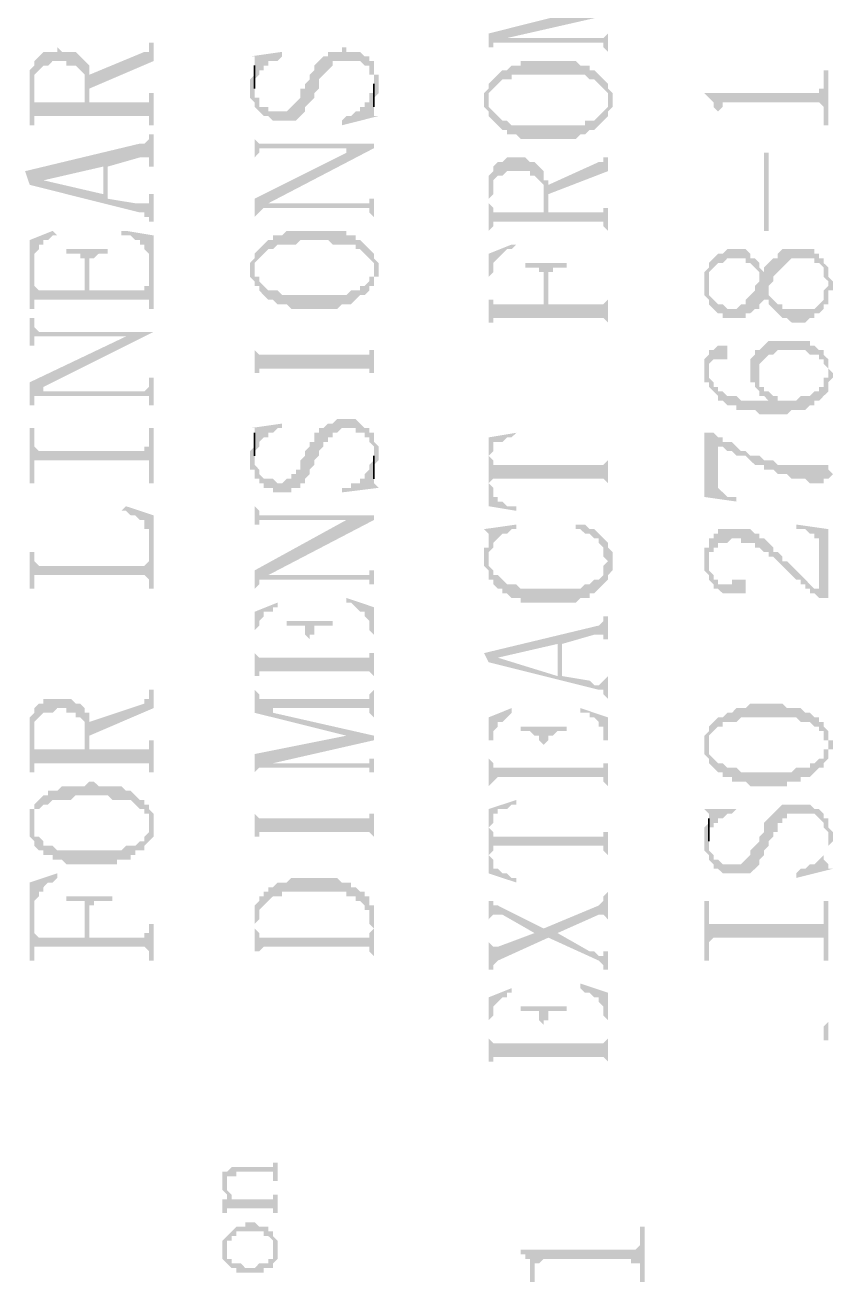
# Model space of a CAD drawing. Header units: millimetres. Extents: x 7018 to 13530, y 4187 to 5692.
# Drawn here: x 7976.13 to 7984.07, y 4965.07 to 4977.43 of the extents above; entities that cross this region are included whole.
import ezdxf

# ---------------------------------------------------------------- set-up
doc = ezdxf.new("R2010")
doc.units = ezdxf.units.MM

msp = doc.modelspace()

# ---------------------------------------------------------------- hatches: boundary and pattern name
at = {"transparency": 33554559}
for points in [[(7980.684, 4977.344), (7980.684, 4977.163), (7980.684, 4977.209), (7980.729, 4977.209), (7980.729, 4977.254), (7980.774, 4977.254), (7980.864, 4977.299), (7981.857, 4977.525), (7981.586, 4977.57)], [(7980.774, 4977.254), (7981.812, 4977.254), (7981.812, 4977.209), (7981.812, 4977.209), (7981.857, 4977.163), (7981.857, 4977.389), (7981.857, 4977.344), (7981.857, 4977.344), (7981.812, 4977.299), (7980.864, 4977.299)], [(7976.171, 4976.848), (7976.171, 4976.441), (7976.216, 4976.441), (7976.216, 4976.893), (7976.216, 4976.938), (7976.261, 4976.983), (7976.261, 4976.983), (7976.306, 4977.028), (7976.351, 4977.028), (7976.396, 4977.073), (7976.532, 4977.073), (7976.532, 4977.028), (7976.622, 4977.028), (7976.667, 4976.983), (7976.667, 4976.983), (7976.712, 4976.938), (7976.712, 4976.667), (7976.757, 4977.028), (7976.712, 4977.073), (7976.712, 4977.073), (7976.667, 4977.118), (7976.667, 4977.118), (7976.622, 4977.163), (7976.487, 4977.163), (7976.441, 4977.209), (7976.441, 4977.163), (7976.306, 4977.163), (7976.261, 4977.118), (7976.261, 4977.118), (7976.216, 4977.073), (7976.216, 4977.028), (7976.171, 4976.983), (7976.171, 4976.893)], [(7976.757, 4976.938), (7976.757, 4976.802), (7977.389, 4977.073), (7977.389, 4977.254), (7977.344, 4977.254), (7977.344, 4977.209), (7977.344, 4977.163), (7977.299, 4977.163)], [(7978.337, 4976.802), (7978.337, 4976.712), (7978.382, 4976.667), (7978.382, 4976.622), (7978.382, 4976.622), (7978.427, 4976.577), (7978.427, 4976.577), (7978.472, 4976.532), (7978.517, 4976.532), (7978.563, 4976.486), (7978.788, 4976.486), (7978.833, 4976.532), (7978.833, 4976.532), (7978.879, 4976.577), (7978.879, 4976.622), (7978.924, 4976.667), (7978.924, 4976.667), (7978.969, 4976.712), (7978.969, 4976.757), (7979.014, 4976.802), (7979.014, 4976.893), (7979.059, 4976.938), (7979.059, 4976.938), (7979.104, 4976.983), (7979.104, 4976.983), (7979.149, 4977.028), (7979.149, 4977.073), (7979.42, 4977.073), (7979.465, 4977.028), (7979.51, 4977.028), (7979.51, 4976.938), (7979.556, 4976.938), (7979.556, 4976.667), (7979.556, 4976.712), (7979.556, 4976.712), (7979.601, 4976.757), (7979.601, 4976.848), (7979.601, 4976.938), (7979.556, 4976.938), (7979.556, 4977.073), (7979.51, 4977.073), (7979.51, 4977.118), (7979.465, 4977.118), (7979.42, 4977.163), (7979.285, 4977.163), (7979.285, 4977.209), (7979.24, 4977.209), (7979.24, 4977.163), (7979.104, 4977.163), (7979.104, 4977.118), (7979.059, 4977.118), (7979.014, 4977.073), (7979.014, 4977.073), (7978.969, 4977.028), (7978.969, 4976.983), (7978.924, 4976.938), (7978.924, 4976.893), (7978.879, 4976.848), (7978.879, 4976.802), (7978.833, 4976.802), (7978.833, 4976.712), (7978.788, 4976.667), (7978.788, 4976.667), (7978.743, 4976.622), (7978.743, 4976.622), (7978.698, 4976.577), (7978.517, 4976.577), (7978.517, 4976.622), (7978.427, 4976.622), (7978.427, 4976.712), (7978.382, 4976.712), (7978.382, 4976.983), (7978.382, 4976.938), (7978.382, 4976.938), (7978.337, 4976.893), (7978.337, 4976.848)], [(7978.337, 4977.118), (7978.382, 4977.118), (7978.382, 4977.073), (7978.382, 4976.893), (7978.427, 4976.938), (7978.427, 4976.983), (7978.472, 4976.983), (7978.472, 4977.028), (7978.517, 4977.028), (7978.517, 4977.073), (7978.608, 4977.073), (7978.653, 4977.118), (7978.653, 4977.163)], [(7976.216, 4976.486), (7976.216, 4976.532), (7977.344, 4976.532), (7977.344, 4976.441), (7977.389, 4976.441), (7977.389, 4976.757), (7977.344, 4976.757), (7977.344, 4976.712), (7977.344, 4976.667), (7976.757, 4976.667), (7976.757, 4976.938), (7976.757, 4977.028), (7976.712, 4976.667), (7976.216, 4976.667), (7976.216, 4976.802)], [(7980.684, 4976.848), (7980.684, 4976.667), (7980.684, 4976.712), (7980.684, 4976.757), (7980.729, 4976.802), (7980.729, 4976.802), (7980.774, 4976.848), (7980.774, 4976.848), (7980.819, 4976.893), (7980.909, 4976.893), (7980.909, 4976.938), (7981.632, 4976.938), (7981.677, 4976.893), (7981.722, 4976.893), (7981.767, 4976.848), (7981.767, 4976.848), (7981.812, 4976.802), (7981.812, 4976.802), (7981.857, 4976.757), (7981.857, 4976.667), (7981.857, 4976.848), (7981.812, 4976.893), (7981.812, 4976.893), (7981.767, 4976.938), (7981.767, 4976.938), (7981.722, 4976.983), (7981.677, 4976.983), (7981.677, 4977.028), (7981.586, 4977.028), (7981.541, 4977.073), (7981, 4977.073), (7981, 4977.028), (7980.909, 4977.028), (7980.864, 4976.983), (7980.819, 4976.983), (7980.774, 4976.938), (7980.774, 4976.938), (7980.729, 4976.893), (7980.729, 4976.893)], [(7982.805, 4976.757), (7982.805, 4976.757), (7982.85, 4976.712), (7982.85, 4976.712), (7982.895, 4976.667), (7982.895, 4976.622), (7982.895, 4976.622), (7982.94, 4976.577), (7982.94, 4976.441), (7982.94, 4976.577), (7982.986, 4976.622), (7982.986, 4976.667), (7983.933, 4976.667), (7983.978, 4976.622), (7983.978, 4976.441), (7984.024, 4976.441), (7984.024, 4976.983), (7983.978, 4976.983), (7983.978, 4976.893), (7983.978, 4976.802), (7983.933, 4976.802), (7983.933, 4976.757), (7983.888, 4976.757)], [(7980.639, 4976.667), (7980.639, 4976.622), (7980.684, 4976.577), (7980.684, 4976.532), (7980.729, 4976.486), (7980.729, 4976.486), (7980.774, 4976.441), (7980.774, 4976.441), (7980.819, 4976.396), (7980.864, 4976.396), (7980.864, 4976.351), (7980.955, 4976.351), (7981, 4976.306), (7981.541, 4976.306), (7981.586, 4976.351), (7981.632, 4976.351), (7981.677, 4976.396), (7981.722, 4976.396), (7981.767, 4976.441), (7981.767, 4976.441), (7981.812, 4976.486), (7981.812, 4976.486), (7981.857, 4976.532), (7981.857, 4976.577), (7981.857, 4976.577), (7981.902, 4976.622), (7981.902, 4976.667), (7981.902, 4976.757), (7981.857, 4976.802), (7981.857, 4976.848), (7981.857, 4976.667), (7981.857, 4976.622), (7981.812, 4976.577), (7981.812, 4976.577), (7981.767, 4976.532), (7981.767, 4976.532), (7981.722, 4976.486), (7981.632, 4976.486), (7981.632, 4976.441), (7980.909, 4976.441), (7980.864, 4976.486), (7980.819, 4976.486), (7980.774, 4976.532), (7980.774, 4976.532), (7980.729, 4976.577), (7980.729, 4976.577), (7980.684, 4976.622), (7980.684, 4976.667), (7980.684, 4976.848), (7980.684, 4976.802), (7980.684, 4976.802), (7980.639, 4976.757), (7980.639, 4976.712)], [(7979.24, 4976.486), (7979.24, 4976.441), (7979.601, 4976.532), (7979.556, 4976.532), (7979.556, 4976.577), (7979.556, 4976.757), (7979.51, 4976.757), (7979.51, 4976.667), (7979.465, 4976.667), (7979.465, 4976.622), (7979.42, 4976.622), (7979.42, 4976.577), (7979.375, 4976.577), (7979.33, 4976.532), (7979.285, 4976.532)], [(7976.125, 4975.99), (7976.171, 4975.855), (7976.306, 4975.9), (7976.893, 4976.035), (7976.893, 4975.764), (7976.938, 4976.035), (7977.254, 4976.125), (7977.344, 4976.125), (7977.344, 4976.035), (7977.389, 4976.035), (7977.389, 4976.351), (7977.344, 4976.351), (7977.344, 4976.306), (7977.344, 4976.306), (7977.299, 4976.261), (7977.254, 4976.261)], [(7978.382, 4976.351), (7978.382, 4976.08), (7978.382, 4976.125), (7978.427, 4976.171), (7978.427, 4976.216), (7979.285, 4976.216), (7979.285, 4976.171), (7979.556, 4976.216), (7979.556, 4976.261), (7978.427, 4976.261), (7978.382, 4976.306)], [(7978.382, 4975.719), (7978.382, 4975.494), (7978.382, 4975.539), (7978.427, 4975.584), (7978.427, 4975.584), (7978.472, 4975.629), (7978.517, 4975.674), (7979.556, 4976.216), (7979.285, 4976.171)], [(7981.271, 4975.855), (7981.271, 4975.764), (7981.857, 4975.99), (7981.857, 4976.171), (7981.857, 4976.125), (7981.812, 4976.125), (7981.812, 4976.08), (7981.767, 4976.08)], [(7983.437, 4975.403), (7983.437, 4976.171), (7983.392, 4976.171), (7983.392, 4975.403)], [(7976.171, 4975.855), (7977.254, 4975.584), (7977.299, 4975.584), (7977.299, 4975.539), (7977.344, 4975.539), (7977.344, 4975.494), (7977.389, 4975.494), (7977.389, 4975.764), (7977.344, 4975.764), (7977.344, 4975.719), (7977.344, 4975.674), (7977.209, 4975.674), (7976.938, 4975.719), (7976.938, 4976.035), (7976.893, 4975.764), (7976.306, 4975.9), (7976.306, 4975.9)], [(7980.684, 4975.764), (7980.684, 4975.403), (7980.684, 4975.719), (7980.729, 4975.764), (7980.729, 4975.855), (7980.729, 4975.9), (7980.774, 4975.945), (7980.819, 4975.945), (7980.864, 4975.99), (7981.09, 4975.99), (7981.09, 4975.945), (7981.135, 4975.945), (7981.18, 4975.9), (7981.18, 4975.9), (7981.225, 4975.855), (7981.225, 4975.809), (7981.225, 4975.584), (7981.225, 4975.99), (7981.18, 4976.035), (7981.18, 4976.035), (7981.135, 4976.08), (7981.09, 4976.08), (7981.045, 4976.125), (7980.864, 4976.125), (7980.819, 4976.08), (7980.774, 4976.08), (7980.729, 4976.035), (7980.729, 4975.99), (7980.684, 4975.945), (7980.684, 4975.809)], [(7980.684, 4975.403), (7980.729, 4975.448), (7980.729, 4975.494), (7981.812, 4975.494), (7981.812, 4975.448), (7981.812, 4975.448), (7981.857, 4975.403), (7981.857, 4975.674), (7981.857, 4975.629), (7981.812, 4975.629), (7981.812, 4975.584), (7981.271, 4975.584), (7981.271, 4975.9), (7981.225, 4975.9), (7981.225, 4975.945), (7981.225, 4975.584), (7980.729, 4975.584), (7980.729, 4975.629), (7980.729, 4975.629), (7980.684, 4975.674), (7980.684, 4975.719)], [(7978.472, 4975.629), (7979.51, 4975.629), (7979.51, 4975.584), (7979.51, 4975.584), (7979.556, 4975.539), (7979.556, 4975.494), (7979.556, 4975.764), (7979.556, 4975.719), (7979.51, 4975.719), (7979.51, 4975.674), (7978.517, 4975.674)], [(7976.171, 4975.313), (7976.171, 4974.636), (7976.216, 4974.636), (7976.216, 4975.087), (7976.216, 4975.178), (7976.261, 4975.223), (7976.261, 4975.268), (7976.306, 4975.268), (7976.306, 4975.313), (7976.351, 4975.313), (7976.396, 4975.358), (7976.441, 4975.358), (7976.396, 4975.403)], [(7977.073, 4975.403), (7977.073, 4975.358), (7977.164, 4975.358), (7977.209, 4975.313), (7977.254, 4975.313), (7977.254, 4975.268), (7977.299, 4975.268), (7977.299, 4975.223), (7977.344, 4975.178), (7977.344, 4974.636), (7977.389, 4974.636), (7977.389, 4975.358), (7977.118, 4975.403)], [(7978.382, 4975.178), (7978.382, 4975.042), (7978.382, 4975.087), (7978.382, 4975.087), (7978.427, 4975.133), (7978.427, 4975.133), (7978.472, 4975.178), (7978.472, 4975.178), (7978.517, 4975.223), (7978.563, 4975.223), (7978.608, 4975.268), (7978.788, 4975.268), (7978.833, 4975.313), (7979.104, 4975.313), (7979.149, 4975.268), (7979.375, 4975.268), (7979.375, 4975.223), (7979.42, 4975.223), (7979.465, 4975.178), (7979.465, 4975.178), (7979.51, 4975.133), (7979.51, 4975.133), (7979.556, 4975.087), (7979.556, 4975.042), (7979.556, 4975.178), (7979.51, 4975.223), (7979.51, 4975.223), (7979.465, 4975.268), (7979.465, 4975.268), (7979.42, 4975.313), (7979.375, 4975.313), (7979.375, 4975.358), (7979.285, 4975.358), (7979.285, 4975.403), (7978.698, 4975.403), (7978.653, 4975.358), (7978.563, 4975.358), (7978.563, 4975.313), (7978.517, 4975.313), (7978.472, 4975.268), (7978.472, 4975.268), (7978.427, 4975.223), (7978.427, 4975.223)], [(7976.532, 4975.223), (7976.532, 4975.178), (7976.667, 4975.178), (7976.667, 4975.133), (7976.712, 4975.133), (7976.712, 4974.817), (7976.757, 4975.042), (7976.757, 4975.133), (7976.802, 4975.133), (7976.848, 4975.178), (7976.938, 4975.178), (7976.938, 4975.223)], [(7978.337, 4975.042), (7978.337, 4974.952), (7978.382, 4974.907), (7978.382, 4974.862), (7978.427, 4974.862), (7978.427, 4974.817), (7978.472, 4974.771), (7978.472, 4974.771), (7978.517, 4974.726), (7978.563, 4974.726), (7978.608, 4974.681), (7978.698, 4974.681), (7978.743, 4974.636), (7979.194, 4974.636), (7979.24, 4974.681), (7979.33, 4974.681), (7979.375, 4974.726), (7979.375, 4974.726), (7979.42, 4974.771), (7979.465, 4974.771), (7979.51, 4974.817), (7979.51, 4974.862), (7979.556, 4974.862), (7979.556, 4974.952), (7979.601, 4974.952), (7979.601, 4975.042), (7979.601, 4975.087), (7979.556, 4975.133), (7979.556, 4975.178), (7979.556, 4974.997), (7979.556, 4974.952), (7979.51, 4974.952), (7979.51, 4974.907), (7979.465, 4974.862), (7979.42, 4974.862), (7979.42, 4974.817), (7979.33, 4974.817), (7979.285, 4974.771), (7978.653, 4974.771), (7978.608, 4974.817), (7978.517, 4974.817), (7978.472, 4974.862), (7978.472, 4974.862), (7978.427, 4974.907), (7978.427, 4974.952), (7978.382, 4974.952), (7978.382, 4975.178), (7978.382, 4975.133), (7978.337, 4975.087)], [(7980.684, 4975.178), (7980.684, 4974.456), (7980.684, 4974.952), (7980.684, 4974.952), (7980.729, 4974.997), (7980.729, 4975.087), (7980.774, 4975.133), (7980.774, 4975.133), (7980.819, 4975.178), (7980.819, 4975.178), (7980.864, 4975.223), (7980.909, 4975.223), (7980.955, 4975.268), (7980.909, 4975.268)], [(7982.805, 4974.907), (7982.805, 4974.771), (7982.805, 4974.771), (7982.85, 4974.726), (7982.85, 4974.681), (7982.85, 4974.681), (7982.895, 4974.636), (7982.895, 4974.636), (7982.94, 4974.591), (7982.986, 4974.591), (7982.986, 4974.546), (7983.211, 4974.546), (7983.211, 4974.591), (7983.256, 4974.591), (7983.302, 4974.636), (7983.347, 4974.636), (7983.347, 4974.681), (7983.392, 4974.726), (7983.392, 4974.771), (7983.392, 4974.726), (7983.437, 4974.726), (7983.437, 4974.862), (7983.482, 4974.907), (7983.482, 4974.952), (7983.527, 4974.997), (7983.527, 4974.997), (7983.572, 4975.042), (7983.572, 4975.042), (7983.617, 4975.087), (7983.617, 4975.087), (7983.663, 4975.133), (7983.888, 4975.133), (7983.888, 4975.087), (7983.933, 4975.087), (7983.978, 4975.042), (7983.978, 4974.952), (7984.024, 4974.907), (7984.024, 4974.681), (7984.024, 4974.817), (7984.069, 4974.817), (7984.069, 4974.907), (7984.024, 4974.952), (7984.024, 4975.042), (7984.024, 4975.042), (7983.978, 4975.087), (7983.978, 4975.133), (7983.933, 4975.133), (7983.933, 4975.178), (7983.888, 4975.178), (7983.888, 4975.223), (7983.572, 4975.223), (7983.527, 4975.178), (7983.527, 4975.133), (7983.482, 4975.133), (7983.437, 4975.087), (7983.437, 4975.087), (7983.392, 4975.042), (7983.392, 4974.997), (7983.392, 4974.997), (7983.347, 4975.042), (7983.347, 4974.952), (7983.347, 4974.907), (7983.302, 4974.862), (7983.302, 4974.817), (7983.302, 4974.817), (7983.256, 4974.771), (7983.256, 4974.771), (7983.211, 4974.726), (7983.211, 4974.681), (7983.166, 4974.681), (7983.121, 4974.636), (7983.031, 4974.636), (7982.986, 4974.681), (7982.94, 4974.681), (7982.895, 4974.726), (7982.895, 4974.726), (7982.85, 4974.771), (7982.85, 4975.087), (7982.85, 4975.042), (7982.805, 4974.997), (7982.805, 4974.952), (7982.805, 4974.952)], [(7982.85, 4975.087), (7982.85, 4974.907), (7982.85, 4974.997), (7982.895, 4975.042), (7982.895, 4975.042), (7982.94, 4975.087), (7982.986, 4975.087), (7983.031, 4975.133), (7983.211, 4975.133), (7983.211, 4975.087), (7983.256, 4975.087), (7983.302, 4975.042), (7983.302, 4975.042), (7983.347, 4974.997), (7983.347, 4974.952), (7983.347, 4975.087), (7983.347, 4975.087), (7983.302, 4975.133), (7983.256, 4975.133), (7983.256, 4975.178), (7983.256, 4975.178), (7983.211, 4975.223), (7983.031, 4975.223), (7982.986, 4975.178), (7982.94, 4975.178), (7982.895, 4975.133), (7982.895, 4975.133)], [(7976.216, 4974.636), (7976.216, 4974.726), (7977.344, 4974.726), (7977.344, 4974.681), (7977.344, 4974.907), (7977.344, 4974.862), (7977.299, 4974.862), (7977.299, 4974.817), (7976.757, 4974.817), (7976.757, 4975.042), (7976.712, 4974.817), (7976.261, 4974.817), (7976.216, 4974.862), (7976.216, 4975.087)], [(7981.045, 4975.087), (7981.045, 4975.042), (7981.18, 4975.042), (7981.18, 4974.997), (7981.225, 4974.997), (7981.225, 4974.681), (7981.271, 4974.907), (7981.271, 4974.997), (7981.316, 4974.997), (7981.316, 4975.042), (7981.451, 4975.042), (7981.451, 4975.087)], [(7980.684, 4974.501), (7980.729, 4974.501), (7980.729, 4974.546), (7981.812, 4974.546), (7981.857, 4974.501), (7981.857, 4974.456), (7981.857, 4974.771), (7981.857, 4974.726), (7981.857, 4974.726), (7981.812, 4974.681), (7981.271, 4974.681), (7981.271, 4974.907), (7981.225, 4974.681), (7980.729, 4974.681), (7980.729, 4974.726), (7980.684, 4974.726), (7980.684, 4974.952)], [(7983.437, 4974.726), (7983.437, 4974.681), (7983.482, 4974.636), (7983.482, 4974.636), (7983.527, 4974.591), (7983.527, 4974.591), (7983.572, 4974.546), (7983.617, 4974.546), (7983.663, 4974.501), (7983.798, 4974.501), (7983.843, 4974.546), (7983.888, 4974.546), (7983.888, 4974.591), (7983.933, 4974.591), (7983.978, 4974.636), (7983.978, 4974.681), (7984.024, 4974.681), (7984.024, 4974.862), (7984.024, 4974.862), (7983.978, 4974.817), (7983.978, 4974.726), (7983.978, 4974.726), (7983.933, 4974.681), (7983.933, 4974.681), (7983.888, 4974.636), (7983.572, 4974.636), (7983.572, 4974.681), (7983.527, 4974.681), (7983.482, 4974.726), (7983.482, 4974.726), (7983.437, 4974.771), (7983.437, 4974.771)], [(7976.171, 4974.546), (7976.171, 4974.275), (7976.216, 4974.275), (7976.216, 4974.365), (7977.118, 4974.365), (7977.389, 4974.41), (7976.261, 4974.41), (7976.216, 4974.456), (7976.216, 4974.546)], [(7976.171, 4973.914), (7976.171, 4973.688), (7976.216, 4973.688), (7976.216, 4973.733), (7976.216, 4973.779), (7976.261, 4973.779), (7976.306, 4973.869), (7977.389, 4974.41), (7977.118, 4974.365)], [(7978.382, 4974.41), (7978.382, 4973.824), (7978.382, 4974.004), (7978.427, 4974.004), (7978.427, 4974.049), (7979.51, 4974.049), (7979.51, 4974.004), (7979.556, 4974.004), (7979.556, 4973.824), (7979.556, 4974.41), (7979.556, 4974.23), (7979.51, 4974.23), (7979.51, 4974.185), (7978.427, 4974.185), (7978.382, 4974.23)], [(7983.256, 4974.004), (7983.256, 4973.914), (7983.302, 4973.914), (7983.302, 4973.869), (7983.302, 4973.869), (7983.347, 4973.824), (7983.347, 4974.094), (7983.347, 4974.094), (7983.392, 4974.14), (7983.392, 4974.14), (7983.437, 4974.185), (7983.482, 4974.185), (7983.527, 4974.23), (7983.798, 4974.23), (7983.843, 4974.185), (7983.933, 4974.185), (7983.933, 4974.14), (7983.978, 4974.14), (7983.978, 4974.094), (7983.978, 4974.094), (7984.024, 4974.049), (7984.024, 4973.824), (7984.024, 4973.869), (7984.024, 4973.914), (7984.069, 4973.959), (7984.069, 4974.004), (7984.069, 4974.004), (7984.024, 4974.049), (7984.024, 4974.14), (7984.024, 4974.14), (7983.978, 4974.185), (7983.978, 4974.23), (7983.933, 4974.23), (7983.888, 4974.275), (7983.843, 4974.275), (7983.843, 4974.32), (7983.437, 4974.32), (7983.392, 4974.275), (7983.392, 4974.275), (7983.347, 4974.23), (7983.302, 4974.23), (7983.302, 4974.185), (7983.302, 4974.185), (7983.256, 4974.14), (7983.256, 4974.049)], [(7982.805, 4974.049), (7982.805, 4974.004), (7982.805, 4973.914), (7982.85, 4973.914), (7982.85, 4973.869), (7982.895, 4973.824), (7982.895, 4973.824), (7982.94, 4973.779), (7982.94, 4973.733), (7982.986, 4973.733), (7983.031, 4973.688), (7983.121, 4973.688), (7983.121, 4973.643), (7983.302, 4973.643), (7983.347, 4973.598), (7983.617, 4973.598), (7983.663, 4973.643), (7983.798, 4973.643), (7983.843, 4973.688), (7983.888, 4973.688), (7983.888, 4973.733), (7983.933, 4973.733), (7983.978, 4973.779), (7983.978, 4973.779), (7984.024, 4973.824), (7984.024, 4974.004), (7984.024, 4973.959), (7983.978, 4973.959), (7983.978, 4973.869), (7983.933, 4973.869), (7983.933, 4973.824), (7983.888, 4973.824), (7983.843, 4973.779), (7983.753, 4973.779), (7983.708, 4973.733), (7983.527, 4973.733), (7983.527, 4973.779), (7983.482, 4973.779), (7983.437, 4973.733), (7983.166, 4973.733), (7983.121, 4973.779), (7983.031, 4973.779), (7982.986, 4973.824), (7982.94, 4973.824), (7982.94, 4973.869), (7982.895, 4973.869), (7982.895, 4973.914), (7982.85, 4973.959), (7982.85, 4974.185), (7982.805, 4974.14), (7982.805, 4974.094)], [(7982.85, 4974.185), (7982.85, 4974.049), (7982.85, 4974.094), (7982.85, 4974.094), (7982.895, 4974.14), (7983.031, 4974.14), (7983.031, 4974.185), (7983.031, 4974.275), (7982.94, 4974.275), (7982.895, 4974.23), (7982.85, 4974.23)], [(7976.261, 4973.779), (7977.344, 4973.779), (7977.344, 4973.688), (7977.389, 4973.688), (7977.389, 4973.959), (7977.344, 4973.959), (7977.344, 4973.869), (7977.344, 4973.869), (7977.299, 4973.824), (7976.306, 4973.824), (7976.306, 4973.869)], [(7983.347, 4973.824), (7983.347, 4973.779), (7983.392, 4973.779), (7983.437, 4973.733), (7983.482, 4973.779), (7983.437, 4973.824), (7983.392, 4973.824), (7983.392, 4973.869), (7983.347, 4973.869), (7983.347, 4973.959), (7983.347, 4974.004)], [(7976.171, 4973.463), (7976.171, 4972.921), (7976.216, 4972.921), (7976.216, 4973.147), (7977.344, 4973.147), (7977.344, 4972.921), (7977.389, 4972.921), (7977.389, 4973.463), (7977.344, 4973.463), (7977.344, 4973.327), (7977.344, 4973.282), (7977.299, 4973.282), (7977.299, 4973.237), (7976.261, 4973.237), (7976.216, 4973.282), (7976.216, 4973.463)], [(7978.337, 4973.192), (7978.337, 4973.056), (7978.382, 4973.056), (7978.382, 4972.966), (7978.427, 4972.966), (7978.427, 4972.921), (7978.472, 4972.921), (7978.472, 4972.876), (7978.563, 4972.876), (7978.563, 4972.831), (7978.743, 4972.831), (7978.743, 4972.876), (7978.833, 4972.876), (7978.833, 4972.921), (7978.879, 4972.921), (7978.879, 4972.966), (7978.879, 4972.966), (7978.924, 4973.011), (7978.924, 4973.056), (7978.969, 4973.102), (7978.969, 4973.147), (7979.014, 4973.192), (7979.014, 4973.237), (7979.059, 4973.282), (7979.059, 4973.327), (7979.104, 4973.327), (7979.104, 4973.372), (7979.149, 4973.372), (7979.149, 4973.417), (7979.194, 4973.417), (7979.24, 4973.463), (7979.375, 4973.463), (7979.375, 4973.417), (7979.465, 4973.417), (7979.465, 4973.372), (7979.51, 4973.372), (7979.51, 4973.327), (7979.51, 4973.327), (7979.556, 4973.282), (7979.556, 4973.011), (7979.556, 4973.102), (7979.601, 4973.147), (7979.601, 4973.192), (7979.601, 4973.282), (7979.556, 4973.327), (7979.556, 4973.372), (7979.556, 4973.417), (7979.51, 4973.417), (7979.51, 4973.463), (7979.465, 4973.463), (7979.42, 4973.508), (7979.42, 4973.508), (7979.375, 4973.553), (7979.194, 4973.553), (7979.149, 4973.508), (7979.104, 4973.508), (7979.059, 4973.463), (7979.014, 4973.463), (7979.014, 4973.417), (7978.969, 4973.417), (7978.969, 4973.327), (7978.924, 4973.327), (7978.924, 4973.282), (7978.879, 4973.237), (7978.879, 4973.192), (7978.833, 4973.147), (7978.833, 4973.056), (7978.788, 4973.056), (7978.788, 4973.011), (7978.743, 4973.011), (7978.743, 4972.966), (7978.698, 4972.966), (7978.653, 4972.921), (7978.608, 4972.921), (7978.563, 4972.966), (7978.472, 4972.966), (7978.427, 4973.011), (7978.427, 4973.056), (7978.382, 4973.102), (7978.382, 4973.372), (7978.382, 4973.282), (7978.337, 4973.237), (7978.337, 4973.237)], [(7978.337, 4973.463), (7978.382, 4973.463), (7978.382, 4973.417), (7978.382, 4973.237), (7978.427, 4973.282), (7978.427, 4973.327), (7978.427, 4973.327), (7978.472, 4973.372), (7978.517, 4973.372), (7978.517, 4973.417), (7978.563, 4973.417), (7978.608, 4973.463), (7978.653, 4973.463), (7978.653, 4973.508)], [(7980.684, 4973.372), (7980.684, 4973.192), (7980.684, 4973.192), (7980.729, 4973.237), (7980.729, 4973.282), (7980.729, 4973.327), (7980.819, 4973.327), (7980.864, 4973.372), (7980.909, 4973.372), (7980.955, 4973.417), (7980.955, 4973.417)], [(7980.684, 4973.372), (7980.684, 4972.695), (7980.955, 4972.65), (7980.955, 4972.695), (7980.864, 4972.695), (7980.819, 4972.741), (7980.774, 4972.741), (7980.774, 4972.786), (7980.729, 4972.786), (7980.729, 4972.876), (7980.684, 4972.921), (7980.684, 4973.192)], [(7982.805, 4973.417), (7982.805, 4972.786), (7983.121, 4972.741), (7983.121, 4972.786), (7983.031, 4972.786), (7982.986, 4972.831), (7982.986, 4972.831), (7982.94, 4972.876), (7982.94, 4973.327), (7982.895, 4973.417), (7982.85, 4973.417)], [(7982.895, 4973.417), (7982.94, 4973.327), (7982.94, 4973.282), (7982.986, 4973.282), (7983.031, 4973.237), (7983.076, 4973.237), (7983.121, 4973.192), (7983.211, 4973.192), (7983.256, 4973.147), (7983.256, 4973.147), (7983.302, 4973.102), (7983.392, 4973.102), (7983.392, 4973.056), (7983.482, 4973.056), (7983.527, 4973.011), (7983.617, 4973.011), (7983.663, 4972.966), (7983.798, 4972.966), (7983.843, 4972.921), (7983.978, 4972.921), (7983.978, 4972.966), (7984.024, 4972.966), (7984.069, 4973.011), (7984.024, 4973.056), (7984.024, 4973.102), (7983.527, 4973.102), (7983.482, 4973.147), (7983.392, 4973.147), (7983.347, 4973.192), (7983.256, 4973.192), (7983.211, 4973.237), (7983.166, 4973.237), (7983.121, 4973.282), (7983.121, 4973.282), (7983.076, 4973.327), (7982.986, 4973.327), (7982.986, 4973.372), (7982.94, 4973.372)], [(7980.684, 4973.192), (7980.684, 4972.921), (7980.729, 4972.966), (7981.812, 4972.966), (7981.857, 4972.921), (7981.857, 4972.831), (7981.857, 4973.237), (7981.857, 4973.147), (7981.857, 4973.147), (7981.812, 4973.102), (7980.729, 4973.102), (7980.729, 4973.147)], [(7979.24, 4972.876), (7979.24, 4972.831), (7979.601, 4972.876), (7979.556, 4972.921), (7979.556, 4973.147), (7979.51, 4973.102), (7979.51, 4973.056), (7979.51, 4973.056), (7979.465, 4973.011), (7979.465, 4972.966), (7979.42, 4972.966), (7979.42, 4972.921), (7979.33, 4972.921), (7979.33, 4972.876), (7979.285, 4972.876)], [(7977.073, 4972.65), (7977.118, 4972.65), (7977.164, 4972.605), (7977.209, 4972.605), (7977.254, 4972.56), (7977.299, 4972.56), (7977.299, 4972.47), (7977.344, 4972.47), (7977.344, 4971.883), (7977.389, 4971.883), (7977.389, 4972.605), (7977.118, 4972.695)], [(7978.382, 4972.741), (7978.382, 4972.425), (7978.382, 4972.515), (7978.427, 4972.515), (7978.427, 4972.56), (7979.556, 4972.56), (7979.556, 4972.605), (7978.427, 4972.605), (7978.427, 4972.65), (7978.427, 4972.65), (7978.382, 4972.695)], [(7978.382, 4972.064), (7978.382, 4971.838), (7978.382, 4971.883), (7978.427, 4971.928), (7978.427, 4971.973), (7978.472, 4971.973), (7978.517, 4972.018), (7979.556, 4972.56), (7979.285, 4972.56)], [(7980.639, 4972.47), (7980.639, 4972.47), (7980.684, 4972.425), (7980.684, 4972.018), (7980.684, 4972.244), (7980.729, 4972.289), (7980.729, 4972.334), (7980.729, 4972.334), (7980.774, 4972.379), (7980.774, 4972.379), (7980.819, 4972.425), (7980.864, 4972.425), (7980.909, 4972.47), (7980.955, 4972.47), (7980.955, 4972.515)], [(7981.541, 4972.47), (7981.586, 4972.47), (7981.632, 4972.425), (7981.677, 4972.425), (7981.722, 4972.379), (7981.767, 4972.379), (7981.767, 4972.334), (7981.812, 4972.289), (7981.812, 4972.199), (7981.857, 4972.154), (7981.857, 4972.334), (7981.812, 4972.379), (7981.812, 4972.379), (7981.767, 4972.425), (7981.767, 4972.425), (7981.722, 4972.47), (7981.677, 4972.47), (7981.632, 4972.515), (7981.541, 4972.515)], [(7982.805, 4972.154), (7982.805, 4972.109), (7982.805, 4972.064), (7982.85, 4972.018), (7982.85, 4971.973), (7982.85, 4972.154), (7982.85, 4972.244), (7982.895, 4972.244), (7982.895, 4972.289), (7982.94, 4972.289), (7982.94, 4972.334), (7983.031, 4972.334), (7983.076, 4972.379), (7983.166, 4972.379), (7983.166, 4972.334), (7983.302, 4972.334), (7983.302, 4972.289), (7983.347, 4972.289), (7983.392, 4972.244), (7983.437, 4972.244), (7983.437, 4972.199), (7983.482, 4972.199), (7983.527, 4972.154), (7983.527, 4972.154), (7983.572, 4972.109), (7983.617, 4972.064), (7983.617, 4972.064), (7983.663, 4972.018), (7983.663, 4972.018), (7983.708, 4971.973), (7983.753, 4971.973), (7983.753, 4971.928), (7983.798, 4971.928), (7983.798, 4971.883), (7983.843, 4971.883), (7983.843, 4971.838), (7983.888, 4971.838), (7983.933, 4971.793), (7983.933, 4971.883), (7983.888, 4971.883), (7983.843, 4971.928), (7983.843, 4971.928), (7983.798, 4971.973), (7983.753, 4972.018), (7983.753, 4972.018), (7983.708, 4972.064), (7983.708, 4972.064), (7983.663, 4972.109), (7983.663, 4972.109), (7983.617, 4972.154), (7983.572, 4972.154), (7983.572, 4972.199), (7983.527, 4972.244), (7983.482, 4972.244), (7983.482, 4972.289), (7983.437, 4972.334), (7983.437, 4972.334), (7983.392, 4972.379), (7983.347, 4972.379), (7983.347, 4972.425), (7983.302, 4972.425), (7983.256, 4972.47), (7982.94, 4972.47), (7982.94, 4972.425), (7982.895, 4972.425), (7982.895, 4972.379), (7982.85, 4972.379), (7982.85, 4972.289), (7982.805, 4972.289), (7982.805, 4972.199)], [(7983.708, 4972.515), (7983.708, 4972.47), (7983.798, 4972.47), (7983.843, 4972.425), (7983.888, 4972.425), (7983.888, 4972.379), (7983.933, 4972.379), (7983.933, 4971.793), (7984.024, 4971.793), (7984.024, 4972.47)], [(7980.639, 4972.199), (7980.639, 4972.109), (7980.684, 4972.064), (7980.684, 4972.018), (7980.684, 4972.379), (7980.684, 4972.289), (7980.639, 4972.289), (7980.639, 4972.244)], [(7980.684, 4972.018), (7980.684, 4971.973), (7980.729, 4971.973), (7980.729, 4971.928), (7980.774, 4971.883), (7980.819, 4971.883), (7980.819, 4971.838), (7980.864, 4971.838), (7980.909, 4971.793), (7981, 4971.793), (7981, 4971.748), (7981.541, 4971.748), (7981.586, 4971.793), (7981.677, 4971.793), (7981.677, 4971.838), (7981.722, 4971.838), (7981.767, 4971.883), (7981.767, 4971.883), (7981.812, 4971.928), (7981.812, 4971.928), (7981.857, 4971.973), (7981.857, 4972.018), (7981.902, 4972.064), (7981.902, 4972.109), (7981.902, 4972.154), (7981.902, 4972.244), (7981.857, 4972.289), (7981.857, 4972.334), (7981.857, 4972.154), (7981.857, 4972.154), (7981.812, 4972.109), (7981.812, 4972.064), (7981.812, 4972.018), (7981.767, 4971.973), (7981.722, 4971.973), (7981.677, 4971.928), (7981.632, 4971.928), (7981.586, 4971.883), (7981, 4971.883), (7980.955, 4971.928), (7980.864, 4971.928), (7980.819, 4971.973), (7980.819, 4971.973), (7980.774, 4972.018), (7980.729, 4972.018), (7980.729, 4972.064), (7980.729, 4972.064), (7980.684, 4972.109), (7980.684, 4972.154), (7980.684, 4972.154)], [(7976.171, 4972.244), (7976.171, 4971.883), (7976.216, 4971.883), (7976.216, 4971.973), (7976.216, 4972.018), (7977.299, 4972.018), (7977.344, 4971.973), (7977.344, 4971.928), (7977.344, 4972.199), (7977.344, 4972.154), (7977.344, 4972.154), (7977.299, 4972.109), (7976.261, 4972.109), (7976.216, 4972.154), (7976.216, 4972.244)], [(7978.472, 4971.973), (7979.51, 4971.973), (7979.51, 4971.928), (7979.556, 4971.928), (7979.556, 4971.838), (7979.556, 4972.154), (7979.556, 4972.064), (7979.51, 4972.064), (7979.51, 4972.018), (7978.517, 4972.018)], [(7982.85, 4971.973), (7982.85, 4971.973), (7982.895, 4971.928), (7982.895, 4971.883), (7982.94, 4971.883), (7982.986, 4971.838), (7983.211, 4971.838), (7983.211, 4971.928), (7983.211, 4971.973), (7983.076, 4971.973), (7983.076, 4971.928), (7982.94, 4971.928), (7982.94, 4971.973), (7982.895, 4971.973), (7982.895, 4972.018), (7982.895, 4972.018), (7982.85, 4972.064), (7982.85, 4972.154)], [(7978.382, 4971.657), (7978.382, 4970.98), (7978.382, 4971.477), (7978.382, 4971.477), (7978.427, 4971.522), (7978.427, 4971.567), (7978.472, 4971.612), (7978.472, 4971.657), (7978.563, 4971.657), (7978.563, 4971.702), (7978.608, 4971.702), (7978.608, 4971.748)], [(7979.285, 4971.748), (7979.33, 4971.748), (7979.375, 4971.702), (7979.375, 4971.702), (7979.42, 4971.657), (7979.465, 4971.657), (7979.465, 4971.612), (7979.465, 4971.612), (7979.51, 4971.567), (7979.51, 4971.477), (7979.556, 4971.432), (7979.556, 4970.98), (7979.556, 4971.702), (7979.285, 4971.793)], [(7980.639, 4971.251), (7980.684, 4971.161), (7980.774, 4971.206), (7981.361, 4971.341), (7981.361, 4971.025), (7981.406, 4971.341), (7981.722, 4971.432), (7981.812, 4971.432), (7981.812, 4971.387), (7981.857, 4971.387), (7981.857, 4971.341), (7981.857, 4971.657), (7981.857, 4971.612), (7981.812, 4971.612), (7981.812, 4971.567), (7981.812, 4971.567), (7981.767, 4971.522)], [(7978.382, 4971.025), (7978.427, 4971.025), (7978.427, 4971.071), (7979.51, 4971.071), (7979.556, 4971.025), (7979.556, 4971.251), (7979.51, 4971.251), (7979.51, 4971.206), (7978.924, 4971.206), (7978.924, 4971.387), (7978.924, 4971.206), (7978.427, 4971.206), (7978.382, 4971.251), (7978.382, 4971.477)], [(7978.698, 4971.567), (7978.698, 4971.522), (7978.879, 4971.522), (7978.879, 4971.432), (7978.924, 4971.387), (7978.924, 4971.206), (7978.924, 4971.432), (7978.969, 4971.432), (7978.969, 4971.522), (7979.149, 4971.522), (7979.149, 4971.567)], [(7980.684, 4971.161), (7981.767, 4970.89), (7981.812, 4970.89), (7981.812, 4970.845), (7981.812, 4970.845), (7981.857, 4970.8), (7981.857, 4971.025), (7981.857, 4971.025), (7981.812, 4970.98), (7981.812, 4970.98), (7981.767, 4970.935), (7981.722, 4970.935), (7981.677, 4970.98), (7981.406, 4971.025), (7981.406, 4971.341), (7981.361, 4971.025), (7980.774, 4971.206), (7980.774, 4971.206)], [(7976.757, 4970.574), (7976.757, 4970.439), (7977.389, 4970.71), (7977.389, 4970.89), (7977.344, 4970.89), (7977.344, 4970.845), (7977.344, 4970.8), (7977.299, 4970.8), (7977.299, 4970.755)], [(7978.382, 4970.89), (7978.382, 4970.664), (7979.285, 4970.439), (7979.285, 4970.439), (7979.556, 4970.394), (7979.556, 4970.439), (7978.563, 4970.664), (7978.563, 4970.71), (7978.472, 4970.8), (7978.427, 4970.8), (7978.427, 4970.845), (7978.427, 4970.845), (7978.382, 4970.89)], [(7978.472, 4970.8), (7978.563, 4970.71), (7979.51, 4970.71), (7979.51, 4970.664), (7979.51, 4970.664), (7979.556, 4970.619), (7979.556, 4970.89), (7979.556, 4970.89), (7979.51, 4970.845), (7979.51, 4970.8), (7979.465, 4970.8)], [(7976.171, 4970.484), (7976.171, 4970.078), (7976.216, 4970.078), (7976.216, 4970.529), (7976.216, 4970.574), (7976.261, 4970.619), (7976.261, 4970.619), (7976.306, 4970.664), (7976.396, 4970.664), (7976.441, 4970.71), (7976.532, 4970.71), (7976.532, 4970.664), (7976.622, 4970.664), (7976.622, 4970.619), (7976.667, 4970.619), (7976.712, 4970.574), (7976.712, 4970.303), (7976.757, 4970.664), (7976.712, 4970.664), (7976.712, 4970.71), (7976.667, 4970.755), (7976.622, 4970.755), (7976.577, 4970.8), (7976.306, 4970.8), (7976.306, 4970.755), (7976.261, 4970.755), (7976.216, 4970.71), (7976.216, 4970.664), (7976.171, 4970.619), (7976.171, 4970.574), (7976.171, 4970.529)], [(7982.85, 4970.529), (7982.85, 4970.348), (7982.85, 4970.439), (7982.85, 4970.439), (7982.895, 4970.484), (7982.895, 4970.484), (7982.94, 4970.529), (7982.986, 4970.529), (7982.986, 4970.574), (7983.121, 4970.574), (7983.166, 4970.619), (7983.708, 4970.619), (7983.753, 4970.574), (7983.843, 4970.574), (7983.888, 4970.529), (7983.933, 4970.529), (7983.933, 4970.484), (7983.978, 4970.484), (7983.978, 4970.394), (7984.024, 4970.394), (7984.024, 4970.348), (7984.024, 4970.484), (7983.978, 4970.529), (7983.978, 4970.574), (7983.933, 4970.574), (7983.933, 4970.619), (7983.888, 4970.619), (7983.843, 4970.664), (7983.798, 4970.664), (7983.753, 4970.71), (7983.617, 4970.71), (7983.572, 4970.755), (7983.256, 4970.755), (7983.211, 4970.71), (7983.121, 4970.71), (7983.076, 4970.664), (7983.031, 4970.664), (7982.986, 4970.619), (7982.94, 4970.619), (7982.895, 4970.574), (7982.895, 4970.574)], [(7976.216, 4970.123), (7976.216, 4970.168), (7977.344, 4970.168), (7977.344, 4970.078), (7977.389, 4970.078), (7977.389, 4970.394), (7977.344, 4970.394), (7977.344, 4970.348), (7977.344, 4970.303), (7976.757, 4970.303), (7976.757, 4970.574), (7976.757, 4970.664), (7976.712, 4970.303), (7976.216, 4970.303), (7976.216, 4970.439)], [(7980.684, 4970.619), (7980.684, 4969.897), (7980.684, 4970.394), (7980.729, 4970.394), (7980.729, 4970.484), (7980.729, 4970.484), (7980.774, 4970.529), (7980.774, 4970.574), (7980.819, 4970.574), (7980.864, 4970.619), (7980.864, 4970.619), (7980.909, 4970.664), (7980.909, 4970.71)], [(7981.586, 4970.664), (7981.677, 4970.664), (7981.677, 4970.619), (7981.722, 4970.619), (7981.767, 4970.574), (7981.767, 4970.529), (7981.812, 4970.529), (7981.812, 4970.394), (7981.857, 4970.394), (7981.857, 4969.897), (7981.857, 4970.619), (7981.586, 4970.71)], [(7981, 4970.529), (7981, 4970.484), (7981.09, 4970.484), (7981.135, 4970.439), (7981.18, 4970.439), (7981.18, 4970.394), (7981.18, 4970.394), (7981.225, 4970.348), (7981.225, 4970.123), (7981.225, 4970.348), (7981.225, 4970.348), (7981.271, 4970.394), (7981.271, 4970.439), (7981.316, 4970.439), (7981.361, 4970.484), (7981.451, 4970.484), (7981.451, 4970.529)], [(7982.805, 4970.348), (7982.805, 4970.303), (7982.805, 4970.258), (7982.85, 4970.213), (7982.85, 4970.168), (7982.895, 4970.123), (7982.895, 4970.123), (7982.94, 4970.078), (7982.986, 4970.078), (7982.986, 4970.033), (7983.076, 4970.033), (7983.076, 4969.987), (7983.211, 4969.987), (7983.256, 4969.942), (7983.617, 4969.942), (7983.617, 4969.987), (7983.753, 4969.987), (7983.753, 4970.033), (7983.843, 4970.033), (7983.888, 4970.078), (7983.888, 4970.078), (7983.933, 4970.123), (7983.978, 4970.123), (7983.978, 4970.168), (7984.024, 4970.213), (7984.024, 4970.303), (7984.069, 4970.303), (7984.069, 4970.394), (7984.024, 4970.394), (7984.024, 4970.484), (7984.024, 4970.348), (7984.024, 4970.303), (7983.978, 4970.303), (7983.978, 4970.213), (7983.933, 4970.213), (7983.888, 4970.168), (7983.843, 4970.168), (7983.843, 4970.123), (7983.708, 4970.123), (7983.663, 4970.078), (7983.166, 4970.078), (7983.121, 4970.123), (7983.031, 4970.123), (7982.986, 4970.168), (7982.94, 4970.168), (7982.895, 4970.213), (7982.895, 4970.213), (7982.85, 4970.258), (7982.85, 4970.303), (7982.85, 4970.529), (7982.85, 4970.484), (7982.805, 4970.439), (7982.805, 4970.394)], [(7978.382, 4970.258), (7978.382, 4970.033), (7978.382, 4970.078), (7978.382, 4970.078), (7978.427, 4970.123), (7978.472, 4970.123), (7978.563, 4970.168), (7979.556, 4970.394), (7979.285, 4970.439)], [(7980.684, 4969.942), (7980.729, 4969.987), (7980.729, 4969.987), (7980.774, 4970.033), (7981.812, 4970.033), (7981.812, 4969.987), (7981.812, 4969.987), (7981.857, 4969.942), (7981.857, 4970.213), (7981.857, 4970.168), (7981.812, 4970.168), (7981.812, 4970.123), (7981.225, 4970.123), (7981.225, 4970.348), (7981.225, 4970.123), (7980.729, 4970.123), (7980.729, 4970.168), (7980.729, 4970.168), (7980.684, 4970.213), (7980.684, 4970.394)], [(7978.472, 4970.123), (7979.51, 4970.123), (7979.51, 4970.078), (7979.556, 4970.078), (7979.556, 4970.033), (7979.556, 4970.258), (7979.556, 4970.213), (7979.51, 4970.213), (7979.51, 4970.168), (7978.563, 4970.168)], [(7976.216, 4969.717), (7976.216, 4969.581), (7976.216, 4969.626), (7976.216, 4969.717), (7976.261, 4969.717), (7976.306, 4969.762), (7976.351, 4969.762), (7976.396, 4969.807), (7976.577, 4969.807), (7976.622, 4969.852), (7976.938, 4969.852), (7976.983, 4969.807), (7977.164, 4969.807), (7977.209, 4969.762), (7977.209, 4969.762), (7977.254, 4969.717), (7977.299, 4969.717), (7977.299, 4969.672), (7977.344, 4969.672), (7977.344, 4969.581), (7977.344, 4969.762), (7977.299, 4969.762), (7977.299, 4969.807), (7977.254, 4969.807), (7977.209, 4969.852), (7977.209, 4969.852), (7977.164, 4969.897), (7977.118, 4969.897), (7977.073, 4969.942), (7976.848, 4969.942), (7976.802, 4969.987), (7976.757, 4969.987), (7976.712, 4969.942), (7976.487, 4969.942), (7976.441, 4969.897), (7976.351, 4969.897), (7976.351, 4969.852), (7976.306, 4969.852), (7976.261, 4969.807), (7976.216, 4969.762), (7976.216, 4969.762)], [(7978.382, 4969.852), (7978.382, 4969.265), (7978.382, 4969.446), (7978.427, 4969.446), (7978.427, 4969.491), (7979.51, 4969.491), (7979.556, 4969.446), (7979.556, 4969.265), (7979.556, 4969.852), (7979.556, 4969.672), (7979.51, 4969.672), (7979.51, 4969.626), (7978.427, 4969.626), (7978.382, 4969.672)], [(7980.684, 4969.717), (7980.684, 4969.536), (7980.684, 4969.536), (7980.729, 4969.581), (7980.729, 4969.672), (7980.774, 4969.672), (7980.774, 4969.717), (7980.864, 4969.717), (7980.909, 4969.762), (7980.955, 4969.762), (7980.955, 4969.807)], [(7982.805, 4969.401), (7982.805, 4969.356), (7982.805, 4969.31), (7982.85, 4969.265), (7982.85, 4969.22), (7982.85, 4969.22), (7982.895, 4969.175), (7982.895, 4969.13), (7982.94, 4969.13), (7982.986, 4969.085), (7983.256, 4969.085), (7983.302, 4969.13), (7983.302, 4969.13), (7983.347, 4969.175), (7983.347, 4969.22), (7983.392, 4969.265), (7983.392, 4969.31), (7983.437, 4969.356), (7983.437, 4969.401), (7983.482, 4969.446), (7983.482, 4969.491), (7983.527, 4969.491), (7983.527, 4969.581), (7983.572, 4969.581), (7983.572, 4969.626), (7983.617, 4969.626), (7983.617, 4969.672), (7983.888, 4969.672), (7983.933, 4969.626), (7983.933, 4969.626), (7983.978, 4969.581), (7983.978, 4969.536), (7983.978, 4969.536), (7984.024, 4969.491), (7984.024, 4969.265), (7984.024, 4969.31), (7984.024, 4969.356), (7984.069, 4969.401), (7984.069, 4969.446), (7984.069, 4969.491), (7984.024, 4969.536), (7984.024, 4969.626), (7983.978, 4969.626), (7983.978, 4969.672), (7983.933, 4969.717), (7983.888, 4969.717), (7983.843, 4969.762), (7983.572, 4969.762), (7983.527, 4969.717), (7983.527, 4969.717), (7983.482, 4969.672), (7983.482, 4969.672), (7983.437, 4969.626), (7983.437, 4969.626), (7983.392, 4969.581), (7983.392, 4969.491), (7983.347, 4969.446), (7983.347, 4969.401), (7983.302, 4969.356), (7983.302, 4969.356), (7983.256, 4969.31), (7983.256, 4969.265), (7983.256, 4969.265), (7983.211, 4969.22), (7983.211, 4969.22), (7983.166, 4969.175), (7982.986, 4969.175), (7982.94, 4969.22), (7982.895, 4969.22), (7982.895, 4969.265), (7982.85, 4969.31), (7982.85, 4969.581), (7982.805, 4969.536), (7982.805, 4969.446)], [(7976.171, 4969.581), (7976.171, 4969.491), (7976.171, 4969.446), (7976.216, 4969.401), (7976.216, 4969.356), (7976.261, 4969.31), (7976.306, 4969.31), (7976.306, 4969.265), (7976.396, 4969.265), (7976.396, 4969.22), (7976.487, 4969.22), (7976.532, 4969.175), (7977.028, 4969.175), (7977.028, 4969.22), (7977.164, 4969.22), (7977.164, 4969.265), (7977.209, 4969.265), (7977.209, 4969.31), (7977.299, 4969.31), (7977.299, 4969.356), (7977.344, 4969.401), (7977.344, 4969.401), (7977.389, 4969.446), (7977.389, 4969.491), (7977.389, 4969.581), (7977.389, 4969.672), (7977.389, 4969.672), (7977.344, 4969.717), (7977.344, 4969.581), (7977.344, 4969.491), (7977.344, 4969.491), (7977.299, 4969.446), (7977.299, 4969.401), (7977.254, 4969.401), (7977.209, 4969.356), (7977.118, 4969.356), (7977.073, 4969.31), (7976.441, 4969.31), (7976.396, 4969.356), (7976.306, 4969.356), (7976.306, 4969.401), (7976.261, 4969.446), (7976.216, 4969.446), (7976.216, 4969.491), (7976.216, 4969.717), (7976.171, 4969.717)], [(7980.684, 4969.717), (7980.684, 4969.085), (7980.955, 4968.995), (7980.955, 4969.04), (7980.909, 4969.04), (7980.864, 4969.085), (7980.819, 4969.085), (7980.774, 4969.13), (7980.729, 4969.13), (7980.729, 4969.175), (7980.729, 4969.22), (7980.684, 4969.265), (7980.684, 4969.536)], [(7982.805, 4969.717), (7982.805, 4969.717), (7982.85, 4969.672), (7982.85, 4969.491), (7982.85, 4969.536), (7982.895, 4969.536), (7982.895, 4969.581), (7982.94, 4969.581), (7982.94, 4969.626), (7982.986, 4969.626), (7983.031, 4969.672), (7983.076, 4969.672), (7983.121, 4969.717), (7983.076, 4969.717)], [(7980.684, 4969.536), (7980.684, 4969.265), (7980.729, 4969.31), (7980.729, 4969.356), (7981.812, 4969.356), (7981.812, 4969.31), (7981.812, 4969.31), (7981.857, 4969.265), (7981.857, 4969.22), (7981.857, 4969.581), (7981.857, 4969.491), (7981.812, 4969.491), (7981.812, 4969.446), (7980.729, 4969.446), (7980.729, 4969.491)], [(7983.708, 4969.085), (7983.708, 4969.04), (7984.069, 4969.13), (7984.024, 4969.13), (7984.024, 4969.175), (7984.024, 4969.175), (7983.978, 4969.22), (7983.978, 4969.356), (7983.978, 4969.31), (7983.978, 4969.265), (7983.933, 4969.22), (7983.933, 4969.22), (7983.888, 4969.175), (7983.843, 4969.175), (7983.798, 4969.13), (7983.753, 4969.13)], [(7976.171, 4968.995), (7976.171, 4968.227), (7976.216, 4968.227), (7976.216, 4968.724), (7976.216, 4968.814), (7976.216, 4968.814), (7976.261, 4968.859), (7976.261, 4968.904), (7976.306, 4968.904), (7976.306, 4968.949), (7976.351, 4968.995), (7976.396, 4968.995), (7976.441, 4969.04), (7976.441, 4969.085)], [(7978.382, 4968.543), (7978.382, 4968.227), (7978.382, 4968.588), (7978.427, 4968.633), (7978.427, 4968.724), (7978.472, 4968.769), (7978.472, 4968.769), (7978.517, 4968.814), (7978.517, 4968.814), (7978.563, 4968.859), (7978.653, 4968.859), (7978.653, 4968.904), (7979.285, 4968.904), (7979.285, 4968.859), (7979.375, 4968.859), (7979.375, 4968.814), (7979.42, 4968.814), (7979.465, 4968.769), (7979.465, 4968.724), (7979.51, 4968.724), (7979.51, 4968.588), (7979.51, 4968.588), (7979.556, 4968.543), (7979.556, 4968.227), (7979.556, 4968.633), (7979.556, 4968.769), (7979.51, 4968.769), (7979.51, 4968.859), (7979.465, 4968.859), (7979.465, 4968.904), (7979.42, 4968.904), (7979.375, 4968.949), (7979.33, 4968.949), (7979.33, 4968.995), (7979.24, 4968.995), (7979.194, 4969.04), (7978.743, 4969.04), (7978.698, 4968.995), (7978.608, 4968.995), (7978.563, 4968.949), (7978.517, 4968.949), (7978.517, 4968.904), (7978.472, 4968.904), (7978.472, 4968.859), (7978.427, 4968.859), (7978.427, 4968.814), (7978.382, 4968.769), (7978.382, 4968.724), (7978.382, 4968.588)], [(7980.684, 4968.408), (7980.684, 4968.092), (7980.684, 4968.137), (7980.729, 4968.137), (7980.729, 4968.182), (7980.729, 4968.182), (7980.774, 4968.227), (7981.271, 4968.453), (7981.361, 4968.498), (7981.767, 4968.679), (7981.812, 4968.679), (7981.857, 4968.633), (7981.857, 4968.588), (7981.857, 4968.904), (7981.857, 4968.904), (7981.812, 4968.859), (7981.812, 4968.814), (7981.812, 4968.814), (7981.767, 4968.769), (7981.225, 4968.543), (7981.135, 4968.498), (7980.774, 4968.363), (7980.729, 4968.363), (7980.684, 4968.408)], [(7976.532, 4968.859), (7976.532, 4968.814), (7976.712, 4968.814), (7976.712, 4968.453), (7976.757, 4968.679), (7976.757, 4968.769), (7976.802, 4968.769), (7976.802, 4968.814), (7976.983, 4968.814), (7976.983, 4968.859)], [(7980.684, 4968.859), (7980.684, 4968.588), (7980.684, 4968.633), (7980.729, 4968.679), (7980.819, 4968.679), (7981.135, 4968.498), (7981.225, 4968.543), (7980.774, 4968.769), (7980.729, 4968.769), (7980.729, 4968.814), (7980.684, 4968.814)], [(7982.805, 4968.814), (7982.805, 4968.227), (7982.85, 4968.227), (7982.85, 4968.408), (7982.85, 4968.408), (7982.895, 4968.453), (7983.978, 4968.453), (7983.978, 4968.227), (7984.024, 4968.227), (7984.024, 4968.814), (7983.978, 4968.814), (7983.978, 4968.633), (7983.978, 4968.588), (7982.85, 4968.588), (7982.85, 4968.814)], [(7976.216, 4968.272), (7976.216, 4968.318), (7976.216, 4968.363), (7977.299, 4968.363), (7977.344, 4968.318), (7977.344, 4968.227), (7977.389, 4968.227), (7977.389, 4968.588), (7977.344, 4968.588), (7977.344, 4968.498), (7977.299, 4968.498), (7977.299, 4968.453), (7976.757, 4968.453), (7976.757, 4968.679), (7976.712, 4968.453), (7976.261, 4968.453), (7976.216, 4968.498), (7976.216, 4968.724)], [(7978.382, 4968.272), (7978.382, 4968.318), (7978.427, 4968.318), (7978.472, 4968.363), (7979.51, 4968.363), (7979.51, 4968.318), (7979.51, 4968.318), (7979.556, 4968.272), (7979.556, 4968.543), (7979.51, 4968.498), (7979.51, 4968.453), (7978.427, 4968.453), (7978.427, 4968.498), (7978.427, 4968.498), (7978.382, 4968.543)], [(7981.271, 4968.453), (7981.767, 4968.227), (7981.767, 4968.227), (7981.812, 4968.182), (7981.812, 4968.137), (7981.857, 4968.137), (7981.857, 4968.092), (7981.857, 4968.363), (7981.857, 4968.318), (7981.812, 4968.318), (7981.812, 4968.272), (7981.767, 4968.272), (7981.722, 4968.318), (7981.677, 4968.318), (7981.361, 4968.498)], [(7981.586, 4967.956), (7981.586, 4967.956), (7981.632, 4967.911), (7981.677, 4967.911), (7981.722, 4967.866), (7981.767, 4967.866), (7981.767, 4967.821), (7981.767, 4967.821), (7981.812, 4967.776), (7981.812, 4967.686), (7981.857, 4967.641), (7981.857, 4967.189), (7981.857, 4967.911), (7981.586, 4968.002)], [(7980.684, 4967.866), (7980.684, 4967.189), (7980.684, 4967.641), (7980.729, 4967.686), (7980.729, 4967.776), (7980.774, 4967.821), (7980.774, 4967.821), (7980.819, 4967.866), (7980.864, 4967.866), (7980.864, 4967.911), (7980.909, 4967.911), (7980.909, 4967.956)], [(7981, 4967.776), (7981, 4967.731), (7981.18, 4967.731), (7981.18, 4967.686), (7981.18, 4967.641), (7981.225, 4967.595), (7981.225, 4967.415), (7981.225, 4967.641), (7981.271, 4967.641), (7981.271, 4967.731), (7981.451, 4967.731), (7981.451, 4967.776)], [(7980.684, 4967.234), (7980.729, 4967.234), (7980.729, 4967.28), (7981.812, 4967.28), (7981.857, 4967.234), (7981.857, 4967.46), (7981.857, 4967.46), (7981.812, 4967.415), (7981.225, 4967.415), (7981.225, 4967.595), (7981.225, 4967.415), (7980.729, 4967.415), (7980.684, 4967.46), (7980.684, 4967.641)], [(7983.978, 4967.579), (7983.978, 4967.443), (7984.024, 4967.443), (7984.024, 4967.669), (7984.024, 4967.624)], [(7978.066, 4966.061), (7978.066, 4966.016), (7978.066, 4965.971), (7978.066, 4965.971), (7978.111, 4965.926), (7978.111, 4965.88), (7978.156, 4965.88), (7978.156, 4965.926), (7978.156, 4965.926), (7978.111, 4965.971), (7978.111, 4966.016), (7978.111, 4966.151), (7978.066, 4966.151), (7978.066, 4966.106)], [(7978.111, 4966.151), (7978.111, 4966.016), (7978.111, 4966.061), (7978.111, 4966.106), (7978.202, 4966.106), (7978.202, 4966.151), (7978.563, 4966.151), (7978.563, 4966.106), (7978.563, 4966.061), (7978.608, 4966.061), (7978.608, 4966.241), (7978.563, 4966.241), (7978.563, 4966.196), (7978.156, 4966.196), (7978.111, 4966.151)], [(7978.066, 4965.88), (7978.066, 4965.835), (7978.066, 4965.79), (7978.066, 4965.745), (7978.111, 4965.745), (7978.111, 4965.79), (7978.563, 4965.79), (7978.563, 4965.745), (7978.608, 4965.745), (7978.608, 4965.926), (7978.563, 4965.926), (7978.563, 4965.88), (7978.156, 4965.88)], [(7978.111, 4965.519), (7978.111, 4965.384), (7978.111, 4965.429), (7978.111, 4965.474), (7978.156, 4965.474), (7978.156, 4965.519), (7978.202, 4965.519), (7978.202, 4965.564), (7978.472, 4965.564), (7978.472, 4965.519), (7978.517, 4965.519), (7978.563, 4965.474), (7978.563, 4965.429), (7978.563, 4965.384), (7978.608, 4965.294), (7978.608, 4965.339), (7978.608, 4965.384), (7978.608, 4965.429), (7978.608, 4965.474), (7978.608, 4965.474), (7978.563, 4965.519), (7978.563, 4965.564), (7978.517, 4965.564), (7978.517, 4965.61), (7978.427, 4965.61), (7978.382, 4965.655), (7978.292, 4965.655), (7978.292, 4965.61), (7978.202, 4965.61), (7978.156, 4965.564), (7978.156, 4965.564), (7978.111, 4965.519)], [(7981, 4965.384), (7981, 4965.339), (7981.045, 4965.339), (7981.045, 4965.294), (7981.09, 4965.294), (7981.09, 4965.158), (7981.09, 4965.068), (7981.135, 4965.068), (7981.135, 4965.249), (7981.18, 4965.249), (7981.225, 4965.294), (7982.083, 4965.294), (7982.083, 4965.249), (7982.173, 4965.249), (7982.173, 4965.158), (7982.173, 4965.068), (7982.218, 4965.068), (7982.218, 4965.61), (7982.173, 4965.61), (7982.173, 4965.429), (7982.173, 4965.429), (7982.128, 4965.384), (7982.083, 4965.384)], [(7978.066, 4965.384), (7978.066, 4965.339), (7978.066, 4965.294), (7978.066, 4965.294), (7978.111, 4965.249), (7978.111, 4965.249), (7978.156, 4965.203), (7978.202, 4965.203), (7978.202, 4965.158), (7978.472, 4965.158), (7978.472, 4965.203), (7978.563, 4965.203), (7978.563, 4965.249), (7978.563, 4965.249), (7978.608, 4965.294), (7978.563, 4965.384), (7978.563, 4965.339), (7978.563, 4965.294), (7978.517, 4965.294), (7978.517, 4965.249), (7978.427, 4965.249), (7978.382, 4965.203), (7978.292, 4965.203), (7978.247, 4965.249), (7978.156, 4965.249), (7978.156, 4965.294), (7978.111, 4965.294), (7978.111, 4965.339), (7978.111, 4965.384), (7978.111, 4965.519), (7978.066, 4965.474), (7978.066, 4965.429), (7978.066, 4965.429)]]:
    msp.add_hatch(color=256, dxfattribs=at).paths.add_polyline_path(points)

# ---------------------------------------------------------------- linework, layer by layer
for points in [[(7978.382, 4976.983), (7978.382, 4976.802), (7978.382, 4977.028), (7978.382, 4977.028)], [(7979.556, 4976.757), (7979.556, 4976.622), (7979.556, 4976.848), (7979.556, 4976.802)], [(7978.382, 4973.372), (7978.382, 4973.192), (7978.382, 4973.417)], [(7979.556, 4973.147), (7979.556, 4972.966), (7979.556, 4973.011), (7979.556, 4973.192)], [(7982.85, 4969.581), (7982.85, 4969.401), (7982.85, 4969.626), (7982.85, 4969.626)]]:
    msp.add_lwpolyline(points, close=True)

doc.saveas('drawing.dxf')
